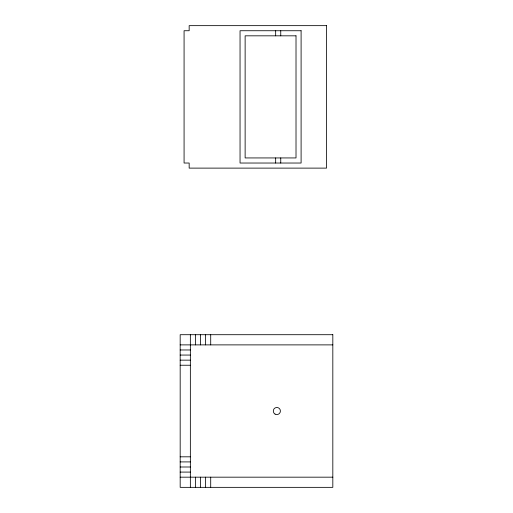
<?xml version="1.0" encoding="UTF-8"?>
<svg xmlns="http://www.w3.org/2000/svg" width="513" height="513" viewBox="0 0 513 513"><rect width="100%" height="100%" fill="white"/><g stroke="black" fill="none" stroke-linecap="round" stroke-linejoin="round"><path stroke-width="0.77" d="M180.178 344.883L332.822 344.883M180.178 349.969L190.355 349.969M180.178 355.06L190.355 355.06M180.178 360.145L190.355 360.145M180.178 365.237L190.355 365.237M180.178 456.82L190.355 456.82M180.178 461.912L190.355 461.912M180.178 466.997L190.355 466.997M180.178 472.088L190.355 472.088M180.178 477.173L332.822 477.173M280.752 30.735L280.752 35.827M280.752 157.94L280.752 163.031M275.661 30.735L275.661 35.827M275.661 157.94L275.661 163.031M210.708 334.707L210.708 344.883M210.708 477.173L210.708 487.35M205.617 334.707L205.617 344.883M205.617 477.173L205.617 487.35M200.532 334.707L200.532 344.883M200.532 477.173L200.532 487.35M195.44 334.707L195.44 344.883M195.44 477.173L195.44 487.35M190.355 334.707L190.355 487.35M326.544 25.65L189.162 25.65L189.162 30.735L184.077 30.735L184.077 163.031L189.162 163.031L189.162 168.117L326.544 168.117L326.544 25.65M301.099 30.735L240.046 30.735L240.046 163.031L301.099 163.031L301.099 30.735M296.014 35.827L245.131 35.827L245.131 157.94L296.014 157.94L296.014 35.827M332.822 334.707L180.178 334.707L180.178 487.35L332.822 487.35L332.822 334.707M275.071 414.113A3.559 3.559 0 0 0 280.412 411.028A3.559 3.559 0 0 0 275.071 407.944A3.559 3.559 0 0 0 275.071 414.113"/></g></svg>
